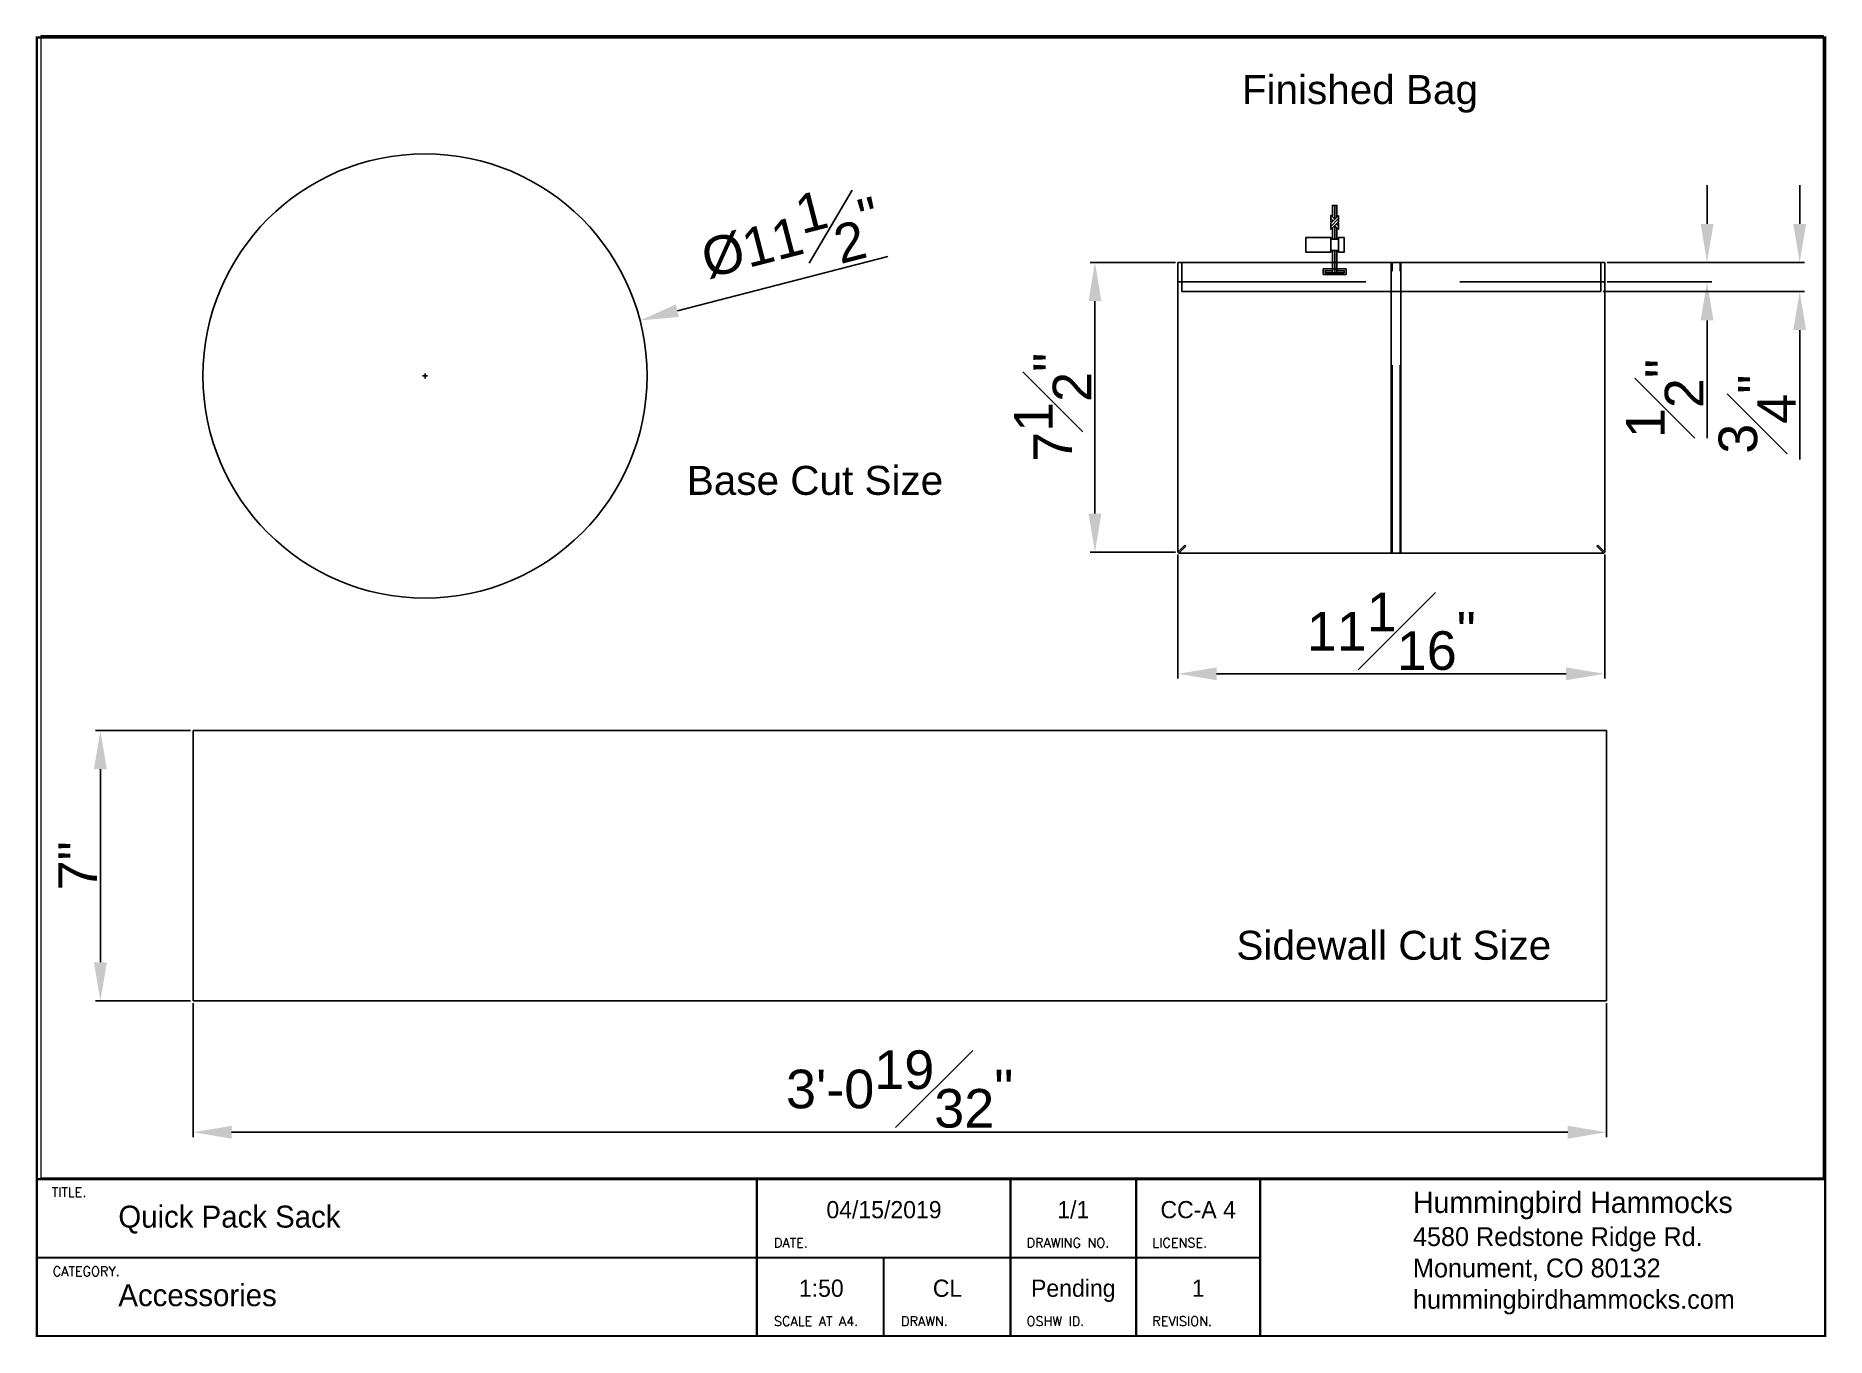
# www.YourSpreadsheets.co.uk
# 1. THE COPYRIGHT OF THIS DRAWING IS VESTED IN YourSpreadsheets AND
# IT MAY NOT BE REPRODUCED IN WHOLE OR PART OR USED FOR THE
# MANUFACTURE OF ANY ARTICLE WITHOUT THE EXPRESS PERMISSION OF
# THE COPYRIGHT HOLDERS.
# Paper-space layout 'Sheet' of a CAD drawing. Header units: inches. Extents: x 0 to 10.5, y 0 to 7.6.
# The model-space entities are those that its viewports show. They can reach past a viewport. Long polylines and large blocks are cut down to what shows.
import ezdxf
from ezdxf.enums import TextEntityAlignment as Align

# ---------------------------------------------------------------- set-up
doc = ezdxf.new("R2010")
doc.units = ezdxf.units.IN
doc.header["$MEASUREMENT"] = 0
doc.linetypes.add('DASHED', pattern=[0.375, 0.25, -0.125])
for name, color, linetype in [('CutSize', 7, 'Continuous'), ('Hidden', 2, 'Continuous'), ('Labels @ 1', 7, 'Continuous'), ('Stitching', 1, 'DASHED'), ('YS-TEXT-LARGE', 250, 'Continuous'), ('YS-TEXT-MEDIUM', 6, 'Continuous'), ('YS-TITLEBLOCK-BORDERS', 154, 'Continuous'), ('YS-TITLEBLOCK-TEXT-NONEDITABLE', 154, 'Continuous')]:
    doc.layers.add(name, color=color, linetype=linetype)
doc.styles.add('Notes', font='arial.ttf', dxfattribs={"height": 0.2})
doc.styles.add('ROMANS', font='romans.shx')
doc.styles.get("Standard").update_dxf_attribs({"font": 'arial.ttf'})
doc.styles.add('YS TEXT', font='GOTHIC.TTF')
doc.dimstyles.new('Structural', dxfattribs={"dimtxt": 1, "dimasz": 1, "dimexe": 0.125, "dimexo": 0.0625, "dimgap": 0.09, "dimtad": 1, "dimdec": 5, "dimzin": 3, "dimdsep": 46, "dimlunit": 4, "dimtxsty": 'Standard', "dimcen": 0.125, "dimazin": 2, "dimtfac": 1, "dimtdec": 5, "dimtofl": 0, "dimtmove": 0, "dimatfit": 3, "dimfxl": 1, "dimfrac": 1, "dimtolj": 1, "dimtzin": 0, "dimarcsym": 0})

# ---------------------------------------------------------------- blocks, each defined once
blk = doc.blocks.new('A Horizontal1')
at = {"layer": 'YS-TITLEBLOCK-BORDERS', "linetype": 'Continuous'}
blk.add_line((0, 0.46), (7.18, 0.46), dxfattribs=at)
at = {"layer": 'YS-TITLEBLOCK-BORDERS', "linetype": 'Continuous', "const_width": 0.0129}
blk.add_lwpolyline([(10.496, 7.621), (10.496, 0), (0, 0), (0, 7.621)], close=True, dxfattribs=at)
for points in [[(0, 0.921), (10.496, 0.921)], [(4.226, 0), (4.226, 0.921)], [(5.714, 0), (5.714, 0.921)], [(6.452, 0), (6.452, 0.921)], [(7.18, 0.921), (7.18, 0)], [(0, 0.46), (7.18, 0.46)], [(4.97, 0), (4.97, 0.46)]]:
    blk.add_lwpolyline(points, dxfattribs=at)
at = {"layer": 'YS-TEXT-LARGE', "linetype": 'Continuous', "insert": (8.077, 0.847), "char_height": 0.19887, "width": 2.42108, "attachment_point": 1, "style": 'YS TEXT'}
blk.add_mtext('{\\H0.628562x;Hummingbird Hammocks\\H1.17847x;\\P\\pxsm1;\\H0.75001x;4580 Redstone Ridge Rd.\\PMonument, CO 80132\\Phummingbirdhammocks.com }', dxfattribs=at)
at = {"layer": 'YS-TEXT-MEDIUM', "style": 'YS TEXT'}
for tag, p in [('TITLE', (0.478, 0.636)), ('CATEGORY', (0.478, 0.175))]:
    blk.add_attdef(tag, p, '', height=0.129, dxfattribs=at)
for tag, p in [('DATE', (4.972, 0.691)), ('DRAWING_NUMBER', (6.083, 0.691)), ('LICENSE', (6.816, 0.691)), ('SCALE', (4.604, 0.23)), ('DRAWN', (5.345, 0.23)), ('OSHW', (6.083, 0.23)), ('REVISION', (6.816, 0.23))]:
    blk.add_attdef(tag, text='', height=0.101, dxfattribs=at).set_placement(p, align=Align.CENTER)
at = {"layer": 'YS-TITLEBLOCK-TEXT-NONEDITABLE', "linetype": 'Continuous', "width": 0.83256, "attachment_point": 1, "style": 'ROMANS'}
for s, insert, char_height in [('{TITLE.}', (0.087, 0.871), 0.0552), ('{DATE.}', (4.326, 0.575), 0.0552), ('{DRAWING NO.}', (5.809, 0.575), 0.05524), ('{LICENSE.}', (6.547, 0.575), 0.0552), ('{CATEGORY.}', (0.093, 0.407), 0.05524), ('SCALE AT A4.', (4.326, 0.115), 0.05524), ('DRAWN.', (5.072, 0.115), 0.0552), ('{OSHW ID.}', (5.809, 0.115), 0.0552), ('REVISION.', (6.547, 0.115), 0.0552)]:
    blk.add_mtext(s, dxfattribs=dict(at, insert=insert, char_height=char_height))
blk = doc.blocks.new('*D98')
at = {"color": 0, "lineweight": -2}
blk.add_line((19.924, 26.37), (25.374, 27.777), dxfattribs=at)
at = {"color": 0}
for p, q in [((13.326, 24.683), (13.451, 24.683)), ((13.389, 24.62), (13.389, 24.745))]:
    blk.add_line(p, q, dxfattribs=at)
blk.add_solid([(19.883, 26.532), (19.966, 26.209), (18.956, 26.12)], dxfattribs=at)
at = {"layer": 'Defpoints', "color": 0}
for p in [(18.956, 26.12), (7.821, 23.245)]:
    blk.add_point(p, dxfattribs=at)
at = {"color": 0, "insert": (22.855, 28.277), "char_height": 1, "attachment_point": 5, "rotation": 14.4767}
blk.add_mtext('\\A1;%%c11{\\H1.000000x;\\S1#2;}"', dxfattribs=at)
blk = doc.blocks.new('*D99')
at = {"color": 0, "lineweight": -2}
for p, q in [((7.382, 8.438), (7.382, 4.975)), ((43.982, 8.438), (43.982, 4.975)), ((8.382, 5.1), (42.982, 5.1))]:
    blk.add_line(p, q, dxfattribs=at)
at = {"color": 0}
for points in [[(8.382, 5.267), (8.382, 4.933), (7.382, 5.1)], [(42.982, 4.933), (42.982, 5.267), (43.982, 5.1)]]:
    blk.add_solid(points, dxfattribs=at)
at = {"layer": 'Defpoints', "color": 0}
for p in [(7.382, 8.5), (43.982, 8.5), (43.982, 5.1)]:
    blk.add_point(p, dxfattribs=at)
at = {"color": 0, "insert": (25.682, 6.22), "char_height": 1, "attachment_point": 5}
blk.add_mtext('\\A1;3\'-0{\\H1.000000x;\\S19#32;}"', dxfattribs=at)
blk = doc.blocks.new('*D100')
at = {"color": 0, "lineweight": -2}
for p, q in [((7.32, 15.5), (4.857, 15.5)), ((4.982, 9.5), (4.982, 14.5)), ((7.32, 8.5), (4.857, 8.5))]:
    blk.add_line(p, q, dxfattribs=at)
at = {"color": 0}
for points in [[(5.149, 14.5), (4.816, 14.5), (4.982, 15.5)], [(4.816, 9.5), (5.149, 9.5), (4.982, 8.5)]]:
    blk.add_solid(points, dxfattribs=at)
at = {"layer": 'Defpoints', "color": 0}
for p in [(4.982, 15.5), (7.382, 15.5), (7.382, 8.5)]:
    blk.add_point(p, dxfattribs=at)
at = {"color": 0, "insert": (4.392, 12), "char_height": 1, "attachment_point": 5, "rotation": 90}
blk.add_mtext('\\A1;7"', dxfattribs=at)
blk = doc.blocks.new('*D101')
at = {"color": 0, "lineweight": -2}
for p, q in [((32.888, 20.058), (32.888, 16.845)), ((43.938, 20.058), (43.938, 16.845)), ((33.888, 16.97), (42.938, 16.97))]:
    blk.add_line(p, q, dxfattribs=at)
at = {"color": 0}
for points in [[(33.888, 17.137), (33.888, 16.804), (32.888, 16.97)], [(42.938, 16.804), (42.938, 17.137), (43.938, 16.97)]]:
    blk.add_solid(points, dxfattribs=at)
at = {"layer": 'Defpoints', "color": 0}
for p in [(32.888, 20.12), (43.938, 20.12), (43.938, 16.97)]:
    blk.add_point(p, dxfattribs=at)
at = {"color": 0, "insert": (38.413, 18.073), "char_height": 1, "attachment_point": 5}
blk.add_mtext('\\A1;11{\\H1.000000x;\\S1#16;}"', dxfattribs=at)
blk = doc.blocks.new('*D102')
at = {"color": 0, "lineweight": -2}
for p, q in [((32.826, 27.62), (30.613, 27.62)), ((30.738, 21.12), (30.738, 26.62)), ((32.826, 20.12), (30.613, 20.12))]:
    blk.add_line(p, q, dxfattribs=at)
at = {"color": 0}
for points in [[(30.905, 26.62), (30.572, 26.62), (30.738, 27.62)], [(30.572, 21.12), (30.905, 21.12), (30.738, 20.12)]]:
    blk.add_solid(points, dxfattribs=at)
at = {"layer": 'Defpoints', "color": 0}
for p in [(30.738, 27.62), (32.888, 27.62), (32.888, 20.12)]:
    blk.add_point(p, dxfattribs=at)
at = {"color": 0, "insert": (29.644, 23.87), "char_height": 1, "attachment_point": 5, "rotation": 90}
blk.add_mtext('\\A1;7{\\H1.000000x;\\S1#2;}"', dxfattribs=at)
blk = doc.blocks.new('*D103')
at = {"color": 0, "lineweight": -2}
for p, q in [((46.588, 28.62), (46.588, 29.62)), ((44.001, 27.62), (46.713, 27.62)), ((44.001, 27.12), (46.713, 27.12)), ((46.588, 26.12), (46.588, 23.074))]:
    blk.add_line(p, q, dxfattribs=at)
at = {"color": 0}
for points in [[(46.422, 28.62), (46.755, 28.62), (46.588, 27.62)], [(46.755, 26.12), (46.422, 26.12), (46.588, 27.12)]]:
    blk.add_solid(points, dxfattribs=at)
at = {"layer": 'Defpoints', "color": 0}
for p in [(43.938, 27.62), (43.938, 27.12), (46.588, 27.12)]:
    blk.add_point(p, dxfattribs=at)
at = {"color": 0, "insert": (45.494, 24.097), "char_height": 1, "attachment_point": 5, "rotation": 90}
blk.add_mtext('\\A1;{\\H1.000000x;\\S1#2;}"', dxfattribs=at)
blk = doc.blocks.new('*D104')
at = {"color": 0, "lineweight": -2}
for p, q in [((48.988, 28.62), (48.988, 29.62)), ((44.001, 27.62), (49.113, 27.62)), ((43.901, 26.87), (49.113, 26.87)), ((48.988, 25.87), (48.988, 22.515))]:
    blk.add_line(p, q, dxfattribs=at)
at = {"color": 0}
for points in [[(48.822, 28.62), (49.155, 28.62), (48.988, 27.62)], [(49.155, 25.87), (48.822, 25.87), (48.988, 26.87)]]:
    blk.add_solid(points, dxfattribs=at)
at = {"layer": 'Defpoints', "color": 0}
for p in [(43.938, 27.62), (43.838, 26.87), (48.988, 26.87)]:
    blk.add_point(p, dxfattribs=at)
at = {"color": 0, "insert": (47.888, 23.693), "char_height": 1, "attachment_point": 5, "rotation": 90}
blk.add_mtext('\\A1;{\\H1.000000x;\\S3#4;}"', dxfattribs=at)

msp = doc.modelspace()

# ---------------------------------------------------------------- linework, layer by layer
for p, q in [((36.948253, 28.742426), (36.845925, 28.844754)), ((36.845925, 28.844754), (36.845925, 28.675048)), ((37.045925, 28.840098), (36.845925, 28.640098)), ((36.905827, 28.699999), (36.845925, 28.759901)), ((37.045925, 28.755245), (36.845925, 28.555245)), ((36.945925, 28.744754), (36.945925, 28.800098)), ((37.045925, 28.840098), (37.045925, 28.670392)), ((36.8634, 28.657573), (36.845925, 28.675048)), ((37.045925, 28.670392), (36.845925, 28.470392)), ((36.845925, 28.640098), (36.845925, 28.470392)), ((36.945925, 28.278441), (36.945925, 28.570392)), ((37.045925, 28.475048), (36.948253, 28.57272)), ((37.045925, 28.559901), (36.99068, 28.615147)), ((37.045925, 28.644754), (37.033106, 28.657573)), ((37.045925, 28.644754), (37.045925, 28.475048)), ((36.945925, 27.406785), (36.945925, 27.928441)), ((32.88818, 20.120437), (32.88818, 27.620437)), ((32.88818, 27.620437), (32.98818, 27.620437)), ((32.88818, 27.620437), (43.93818, 27.620437)), ((38.41318, 20.095437), (38.41318, 27.620437)), ((43.93818, 27.620437), (43.83818, 27.620437)), ((43.93818, 20.120437), (43.93818, 27.620437)), ((32.88818, 20.120437), (32.88818, 20.120437)), ((32.88818, 20.120437), (32.88818, 20.120437)), ((32.91318, 20.095437), (43.91318, 20.095437)), ((43.93818, 20.120437), (43.93818, 20.120437)), ((43.93818, 20.120437), (43.93818, 20.120437))]:
    msp.add_line(p, q)
for points in [[(36.885925, 28.804754), (36.885925, 29.100098), (36.945925, 29.100098), (36.945925, 28.744754)], [(36.945925, 28.744754), (36.945925, 29.100098), (37.005925, 29.100098), (37.005925, 28.800098)], [(36.945925, 28.570392), (36.945925, 28.228441), (36.885925, 28.228441), (36.885925, 28.510392)], [(37.005925, 28.515048), (37.005925, 28.228441), (36.945925, 28.228441), (36.945925, 28.570392)], [(37.005925, 27.406785), (37.195925, 27.406785), (37.195925, 27.356785), (36.695925, 27.356785), (36.695925, 27.406785), (36.885925, 27.406785)]]:
    msp.add_lwpolyline(points)
for points in [[(36.195925, 28.265941), (36.195925, 27.890941), (36.845925, 27.890941), (36.845925, 28.265941)], [(36.845925, 28.228441), (36.845925, 27.928441), (37.045925, 27.928441), (37.045925, 28.228441)], [(36.945925, 27.928441), (36.945925, 27.356785), (36.885925, 27.356785), (36.885925, 27.928441)], [(37.005925, 27.928441), (37.005925, 27.356785), (36.945925, 27.356785), (36.945925, 27.928441)], [(37.045925, 28.265941), (37.045925, 27.890941), (37.195925, 27.890941), (37.195925, 28.265941)]]:
    msp.add_lwpolyline(points, close=True)
at = {"layer": 'CutSize'}
for p, q in [((7.382485, 15.50006), (43.982485, 15.50006)), ((7.382485, 8.50006), (7.382485, 15.50006)), ((43.982485, 15.50006), (43.982485, 8.50006)), ((7.382485, 8.50006), (43.982485, 8.50006))]:
    msp.add_line(p, q, dxfattribs=at)
msp.add_circle((13.38865, 24.682727), 5.75, dxfattribs=at)
at = {"layer": 'Hidden'}
for p, q in [((32.98818, 27.620437), (32.98818, 26.870437)), ((38.66318, 20.095437), (38.66318, 27.620437)), ((43.83818, 27.620437), (43.83818, 26.870437)), ((32.98818, 26.870437), (43.83818, 26.870437)), ((32.88818, 20.120437), (33.064957, 20.297214)), ((32.91318, 20.095437), (33.089957, 20.272214)), ((43.91318, 20.095437), (43.736403, 20.272214)), ((43.93818, 20.120437), (43.761403, 20.297214))]:
    msp.add_line(p, q, dxfattribs=at)
at = {"layer": 'Stitching'}
for p, q in [((38.43818, 20.095437), (38.43818, 27.620437)), ((38.63818, 20.095437), (38.63818, 27.620437)), ((32.88818, 27.120437), (43.93818, 27.120437)), ((32.88818, 20.120437), (32.91318, 20.095437)), ((33.064957, 20.297214), (33.089957, 20.272214)), ((43.736403, 20.272214), (43.761403, 20.297214)), ((43.91318, 20.095437), (43.93818, 20.120437))]:
    msp.add_line(p, q, dxfattribs=at)
msp.add_lwpolyline([(36.645925, 27.306785), (36.645925, 27.456785), (37.245925, 27.456785), (37.245925, 27.306785)], close=True, dxfattribs=at)

# ---------------------------------------------------------------- texts
at = {"layer": 'Labels @ 1', "char_height": 0.75, "attachment_point": 1, "style": 'Notes'}
for s, insert, width in [('{Finished Bag}', (34.542267, 32.473211), 11.02790236), ('{Base Cut Size}', (20.169363, 22.354001), 7.36990969), ('{Sidewall Cut Size}', (34.401937, 10.316114), 11.02790236)]:
    msp.add_mtext(s, dxfattribs=dict(at, insert=insert, width=width))

# ---------------------------------------------------------------- dimensions: what is measured, and where the dimension line sits
dim = msp.add_diameter_dim_2p(p1=(7.821216, 23.245307), p2=(18.956084, 26.120147), dimstyle='Structural')
dim.commit()
dim.dimension.update_dxf_attribs({"geometry": '*D98', "text_midpoint": (23.133274, 27.198629), "dimtype": 163})
for base, p1, p2, angle, picture, middle in [((48.98818, 26.870437), (43.93818, 27.620437), (43.83818, 26.870437), 90, '*D104', (47.88818, 23.692771)), ((46.58818, 27.120437), (43.93818, 27.620437), (43.93818, 27.120437), 90, '*D103', (45.49418, 24.097271)), ((43.93818, 16.970437), (32.88818, 20.120437), (43.93818, 20.120437), 180, '*D101', (38.41318, 18.072937)), ((43.982485, 5.10006), (7.382485, 8.50006), (43.982485, 8.50006), 180, '*D99', (25.682485, 6.21956))]:
    dim = msp.add_linear_dim(base=base, p1=p1, p2=p2, angle=angle, dimstyle='Structural')
    dim.commit()
    dim.dimension.update_dxf_attribs({"geometry": picture, "text_midpoint": middle})
for p1, p2, distance, picture, middle in [((32.88818, 20.120437), (32.88818, 27.620437), 2.15, '*D102', (29.64418, 23.870437)), ((7.382485, 8.50006), (7.382485, 15.50006), 2.4, '*D100', (4.392485, 12.00006))]:
    dim = msp.add_aligned_dim(p1=p1, p2=p2, distance=distance, dimstyle='Structural')
    dim.commit()
    dim.dimension.update_dxf_attribs({"geometry": picture, "text_midpoint": middle})

psp = doc.layouts.new('Sheet')

# ---------------------------------------------------------------- block references
psp.add_blockref('A Horizontal1', (0.028, 0.018)).add_auto_attribs({'REVISION': '1', 'DRAWN': 'CL', 'SCALE': '1:50', 'DATE': '04/15/2019', 'DRAWING_NUMBER': '1/1', 'OSHW': 'Pending', 'TITLE': 'Quick Pack Sack', 'CATEGORY': 'Accessories', 'LICENSE': 'CC-A 4'})

# ---------------------------------------------------------------- viewports
at = {"layer": '0'}
psp.add_viewport(center=(5.276, 4.288), size=(10.496, 6.70048), view_center_point=(79.99465, 98.209334), view_height=117.17382971, dxfattribs=at)
psp.add_viewport(center=(5.283, 4.297), size=(10.464, 6.7028), view_center_point=(26.523666, 18.703302), view_height=29.57302849, status=3, dxfattribs=at)

doc.saveas('drawing.dxf')
